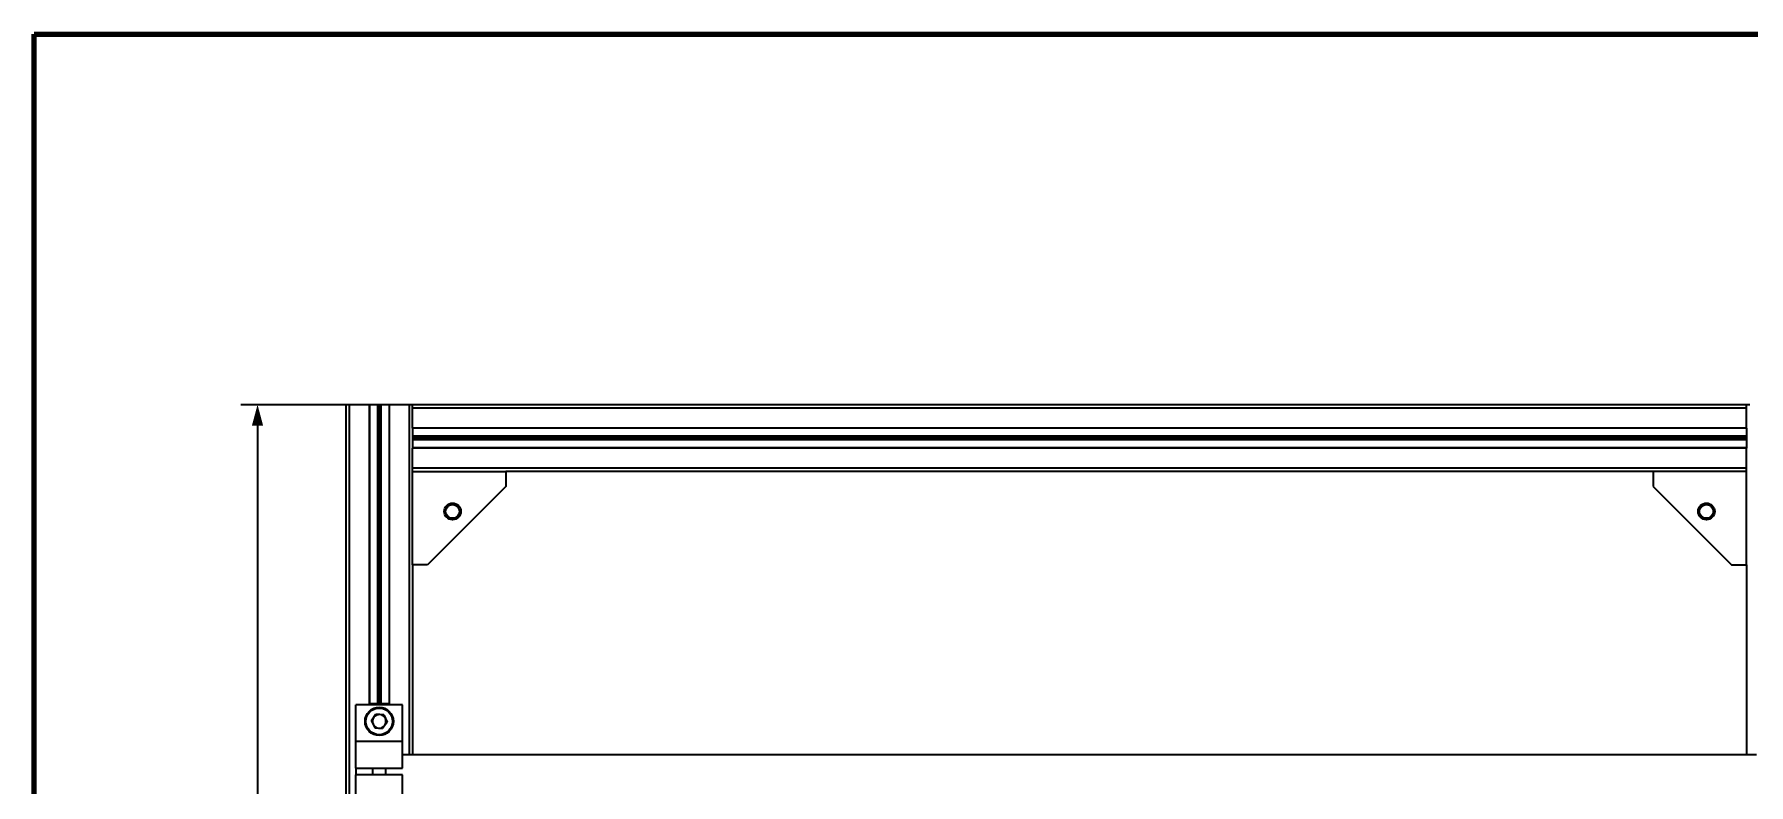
# Model space of a CAD drawing. Header units: millimetres. Extents: x 55 to 6841, y 61 to 3739.
# Drawn here: x 3196 to 3710, y 2284 to 2509 of the extents above; entities that cross this region are included whole.
import ezdxf

# ---------------------------------------------------------------- set-up
doc = ezdxf.new("R2010")
doc.units = ezdxf.units.MM
doc.header["$LTSCALE"] = 0.7
doc.header["$PDMODE"] = 35
doc.header["$PDSIZE"] = -4
doc.layers.get('0').update_dxf_attribs({"color": 255})
for name, color, linetype, lineweight in [('AM_5', 10, 'Continuous', 25), ('DIM', 94, 'Continuous', 25), ('KHUNGBV', 5, 'Continuous', 70)]:
    doc.layers.add(name, color=color, linetype=linetype, lineweight=lineweight)
doc.styles.add('TCVN-7284', font='tcvn+7284-2003r.ttf')
doc.dimstyles.new('TCVN_ISO-25_RadiusDia', dxfattribs={"dimtxt": 2.5, "dimasz": 2.5, "dimexe": 2, "dimexo": 0, "dimgap": 1, "dimtad": 1, "dimtoh": 1, "dimtxsty": 'TCVN-7284', "dimblk": 'Arrow', "dimcen": 0, "dimclrd": 256, "dimclre": 256, "dimclrt": 256, "dimadec": 0, "dimazin": 0, "dimtfac": 1, "dimtofl": 0, "dimtmove": 0, "dimatfit": 3, "dimldrblk": 'Arrow', "dimfxl": 1, "dimlwd": -1, "dimlwe": -1, "dimarcsym": 0})

# ---------------------------------------------------------------- blocks, each defined once
blk = doc.blocks.new('X_2')
at = {"color": 7, "linetype": 'Continuous', "lineweight": 25}
for p, q in [((3289.34, 2398.3), (3289.34, 2256.3)), ((3290.34, 2398.3), (3289.34, 2398.3)), ((3296.34, 2398.3), (3290.34, 2398.3)), ((3296.34, 2398.3), (3296.34, 2308.3)), ((3296.4, 2398.3), (3296.34, 2398.3)), ((3296.4, 2398.3), (3296.4, 2308.55)), ((3298.82, 2398.3), (3296.4, 2398.3)), ((3298.82, 2398.3), (3298.82, 2308.55)), ((3299.34, 2398.3), (3298.82, 2398.3)), ((3299.34, 2398.3), (3299.34, 2308.55)), ((3299.86, 2398.3), (3299.34, 2398.3)), ((3299.86, 2398.3), (3299.86, 2308.55)), ((3302.28, 2398.3), (3299.86, 2398.3)), ((3302.28, 2398.3), (3302.28, 2308.55)), ((3302.34, 2398.3), (3302.28, 2398.3)), ((3302.34, 2398.3), (3302.34, 2308.3)), ((3308.34, 2398.3), (3302.34, 2398.3)), ((3309.34, 2398.3), (3308.34, 2398.3)), ((3709.34, 2398.3), (3309.34, 2398.3)), ((3309.34, 2397.3), (3309.34, 2398.3)), ((3709.34, 2397.3), (3309.34, 2397.3)), ((3309.34, 2391.3), (3309.34, 2397.3)), ((3710.34, 2398.3), (3709.34, 2398.3)), ((3709.34, 2397.3), (3709.34, 2398.3)), ((3709.34, 2391.3), (3709.34, 2397.3)), ((3709.34, 2391.3), (3309.34, 2391.3)), ((3309.34, 2391.3), (3309.34, 2385.3)), ((3709.34, 2391.23), (3309.34, 2391.23)), ((3709.34, 2391.3), (3709.34, 2385.3)), ((3709.34, 2388.82), (3309.34, 2388.82)), ((3709.34, 2388.3), (3309.34, 2388.3)), ((3709.34, 2387.78), (3309.34, 2387.78)), ((3709.34, 2385.36), (3309.34, 2385.36)), ((3709.34, 2385.3), (3309.34, 2385.3)), ((3309.34, 2379.3), (3309.34, 2385.3)), ((3709.34, 2379.3), (3709.34, 2385.3)), ((3709.34, 2379.3), (3309.34, 2379.3)), ((3309.34, 2378.3), (3309.34, 2379.3)), ((3309.34, 2350.3), (3309.34, 2378.3)), ((3309.34, 2378.3), (3337.34, 2378.3)), ((3337.34, 2378.3), (3337.34, 2373.8)), ((3681.34, 2378.3), (3337.34, 2378.3)), ((3681.34, 2378.3), (3681.34, 2373.8)), ((3709.34, 2378.3), (3681.34, 2378.3)), ((3709.34, 2378.3), (3709.34, 2379.3)), ((3709.34, 2350.3), (3709.34, 2378.3)), ((3337.34, 2373.8), (3313.84, 2350.3)), ((3681.34, 2373.8), (3704.84, 2350.3)), ((3313.84, 2350.3), (3309.34, 2350.3)), ((3309.34, 2350.3), (3309.34, 2293.3)), ((3704.84, 2350.3), (3709.34, 2350.3)), ((3709.34, 2350.3), (3709.34, 2293.3)), ((3302.34, 2308.55), (3296.34, 2308.55)), ((3306.34, 2308.3), (3292.34, 2308.3)), ((3292.34, 2297.3), (3292.34, 2308.3)), ((3296.99, 2303.51), (3298.35, 2305.44)), ((3296.99, 2303.51), (3297.98, 2301.37)), ((3300.7, 2305.22), (3298.35, 2305.44)), ((3300.7, 2305.22), (3301.69, 2303.08)), ((3306.34, 2297.3), (3306.34, 2308.3)), ((3297.98, 2301.37), (3300.33, 2301.16)), ((3301.69, 2303.08), (3300.33, 2301.16)), ((3292.34, 2289.3), (3292.34, 2297.3)), ((3306.34, 2297.3), (3292.34, 2297.3)), ((3306.34, 2289.3), (3306.34, 2297.3)), ((3712.34, 2293.3), (3306.34, 2293.3)), ((3292.34, 2289.3), (3306.34, 2289.3)), ((3292.34, 2289.3), (3292.34, 2287.3)), ((3297.34, 2289.3), (3297.34, 2287.3)), ((3301.34, 2287.3), (3301.34, 2289.3)), ((3306.34, 2287.3), (3292.34, 2287.3)), ((3292.34, 2277.3), (3292.34, 2287.3)), ((3306.34, 2277.3), (3306.34, 2287.3))]:
    blk.add_line(p, q, dxfattribs=at)
at = {"color": 8, "linetype": 'Continuous', "lineweight": 25}
for p, q in [((3290.34, 2398.3), (3290.34, 2257.3)), ((3308.34, 2398.3), (3308.34, 2293.3))]:
    blk.add_line(p, q, dxfattribs=at)
at = {"color": 7, "linetype": 'Continuous', "lineweight": 25}
for centre, radius in [((3321.34, 2366.3), 2.5), ((3321.34, 2366.3), 2.07), ((3697.34, 2366.3), 2.5), ((3697.34, 2366.3), 2.07), ((3299.34, 2303.3), 4.25), ((3299.34, 2303.3), 4)]:
    blk.add_circle(centre, radius, dxfattribs=at)
for start, end in [(144.8589, 204.8589), (84.8589, 144.8589), (24.8589, 84.8589), (324.8589, 24.8589), (204.8589, 264.8589), (264.8589, 324.8589)]:
    blk.add_arc((3299.34, 2303.3), 2.04, start, end, dxfattribs=at)
blk = doc.blocks.new('Arrow')
at = {"layer": 'DIM'}
blk.add_solid([(-1, 0.268), (-1, -0.268), (0, 0)], dxfattribs=at)
blk = doc.blocks.new('*D707')
at = {"layer": 'Defpoints', "color": 0, "ltscale": 0.2, "transparency": 16777216}
for p in [(3289.34, 2398.3), (3262.85, 1998.3), (3289.34, 1998.3)]:
    blk.add_point(p, dxfattribs=at)
at = {"layer": 'DIM', "ltscale": 0.2, "transparency": 16777216}
for p, q in [((3289.34, 2398.3), (3257.85, 2398.3)), ((3262.85, 2392.05), (3262.85, 2004.55)), ((3289.34, 1998.3), (3257.85, 1998.3))]:
    blk.add_line(p, q, dxfattribs=at)
at = {"layer": 'DIM', "ltscale": 0.2, "transparency": 16777216, "xscale": 6.25, "yscale": 6.25, "zscale": 6.25}
for p, rotation in [((3262.85, 2398.3), 90), ((3262.85, 1998.3), 270)]:
    blk.add_blockref('Arrow', p, dxfattribs=dict(at, rotation=rotation))
at = {"layer": 'DIM', "ltscale": 0.2, "transparency": 16777216, "insert": (3257.22, 2198.3), "char_height": 6.25, "attachment_point": 5, "rotation": 90, "style": 'TCVN-7284'}
blk.add_mtext('400', dxfattribs=at)
blk = doc.blocks.new('dfhjd')
at = {"layer": 'KHUNGBV', "color": 9, "ltscale": 5}
for p, q in [((6559.44, 3469.71), (7718.44, 3469.71)), ((6559.44, 2639.71), (6559.44, 3469.71))]:
    blk.add_line(p, q, dxfattribs=at)

msp = doc.modelspace()

# ---------------------------------------------------------------- block references
at = {"layer": 'AM_5'}
for name, p in [('dfhjd', (-3363.534, -960.28)), ('X_2', (0, 0))]:
    msp.add_blockref(name, p, dxfattribs=at)

# ---------------------------------------------------------------- dimensions: what is measured, and where the dimension line sits
at = {"layer": 'DIM', "ltscale": 0.2}
dim = msp.add_linear_dim(base=(3262.848, 1998.296), p1=(3289.341, 2398.296), p2=(3289.341, 1998.296), angle=90, dimstyle='TCVN_ISO-25_RadiusDia', override={"dimscale": 2.5}, dxfattribs=at)
dim.commit()
dim.dimension.update_dxf_attribs({"geometry": '*D707', "text_midpoint": (3257.223, 2198.296)})

doc.saveas('drawing.dxf')
